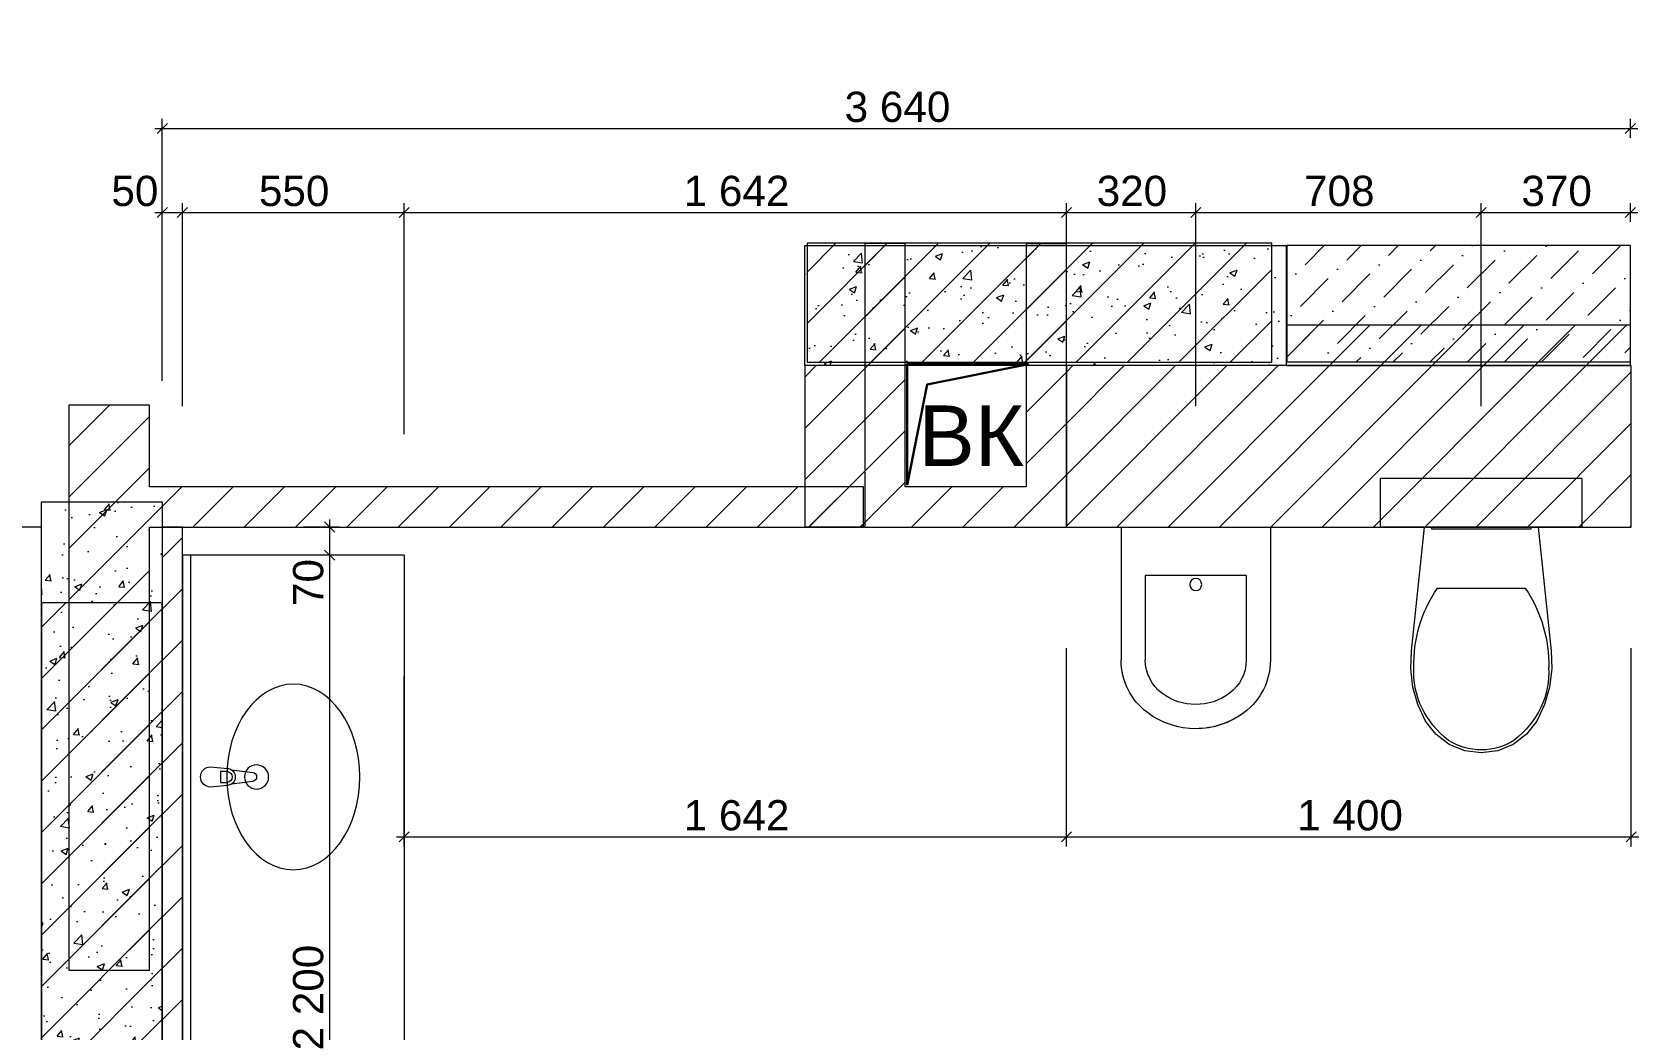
# Model space of a CAD drawing. Header units: millimetres. Extents: x 2336463 to 2579121, y 595385 to 778077.
# Drawn here: x 2538394 to 2542378, y 618503 to 620977 of the extents above; entities that cross this region are included whole.
import ezdxf

# ---------------------------------------------------------------- set-up
doc = ezdxf.new("R2010")
doc.units = ezdxf.units.MM
doc.header["$MEASUREMENT"] = 0
for name, color, linetype in [('+возводимые стены', 7, 'Continuous'), ('Интерьер - Мебель', 7, 'Continuous'), ('сит план', 7, 'Continuous')]:
    doc.layers.add(name, color=color, linetype=linetype)
for name, color, linetype, lineweight in [('+возводимые стены_Ном._пера__1', 7, 'Continuous', 13), ('+возводимые стены_Ном._пера__101', 252, 'Continuous', 5), ('Интерьер - Мебель_Ном._пера__1', 7, 'Continuous', 13), ('Конструктив - Стены Несущие_Ном._пера__1', 7, 'Continuous', 13), ('сит план_Ном._пера__1', 7, 'Continuous', 13), ('сит план_Ном._пера__21', 7, 'Continuous', 30)]:
    doc.layers.add(name, color=color, linetype=linetype, lineweight=lineweight)
for name, color, linetype, lineweight, true_color in [('+возводимые стены_Ном._пера__169', 7, 'Continuous', 5, 0x68b353), ('+возводимые стены_Ном._пера__242', 7, 'Continuous', 13, 0x1b55b5), ('Интерьер - Мебель_Ном._пера__242', 7, 'Continuous', 13, 0x1b55b5), ('Конструктив - Стены Несущие_Ном._пера__162', 7, 'Continuous', 5, 0xaaaaaa), ('сит план_Ном._пера__87', 7, 'Continuous', 20, 0x6a6a6a)]:
    doc.layers.add(name, color=color, linetype=linetype, lineweight=lineweight, true_color=true_color)
doc.styles.add('СГЕНЕРИР_СТИЛЬ_1', font='arial.ttf')
doc.dimstyles.new('СГЕНЕРИР_СТИЛЬ__1', dxfattribs={"dimtxt": 75, "dimasz": 23.75, "dimexe": 0.18, "dimexo": 300, "dimgap": 0, "dimtad": 1, "dimtih": 1, "dimtoh": 1, "dimdec": 0, "dimzin": 0, "dimdsep": 46, "dimtxsty": 'СГЕНЕРИР_СТИЛЬ_1', "dimblk": 'ARROWHEAD_6', "dimblk1": 'ARROWHEAD_6', "dimblk2": 'ARROWHEAD_6', "dimcen": 0.09, "dimclrd": 256, "dimclre": 256, "dimclrt": 256, "dimazin": 0, "dimtfac": 1, "dimtdec": 4, "dimtmove": 0, "dimatfit": 3, "dimfxl": 0, "dimtolj": 1, "dimtzin": 0, "dimarcsym": 0})
doc.dimstyles.new('СГЕНЕРИР_СТИЛЬ__2', dxfattribs={"dimtxt": 75, "dimasz": 23.75, "dimexe": 0.18, "dimexo": 300, "dimgap": 0, "dimtad": 1, "dimdec": 0, "dimzin": 0, "dimdsep": 46, "dimtxsty": 'СГЕНЕРИР_СТИЛЬ_1', "dimblk": 'ARROWHEAD_6', "dimblk1": 'ARROWHEAD_6', "dimblk2": 'ARROWHEAD_6', "dimcen": 0.09, "dimclrd": 256, "dimclre": 256, "dimclrt": 256, "dimazin": 0, "dimtfac": 1, "dimtdec": 4, "dimtmove": 0, "dimatfit": 3, "dimfxl": 0, "dimtolj": 1, "dimtzin": 0, "dimarcsym": 0})
pattern_1 = [(45, (2086872.015, 585813.69), (-63.639609, 63.639609), [])]
pattern_2 = [(50, (2086872.01, 585813.69), (-182.18467, 15.939086), [19.05, -209.55]), (355, (2086872.01, 585813.69), (-35.24342, 191.056845), [15.24, -167.640584]), (100.451445, (2086887.2, 585812.36), (146.94125, 175.11775), [16.19001, -178.090245]), (46.1842, (2086872.01, 585864.49), (-271.07904, 42.04233), [28.575, -314.325]), (96.63556, (2086894.6, 585860.98), (237.40413, 247.42612), [24.28502, -267.1356]), (351.18415, (2086872.01, 585864.49), (237.40413, 247.42612), [22.85997, -251.45973]), (21, (2086897.41, 585851.79), (-151.61439, 102.2652), [19.05, -209.55]), (326, (2086897.41, 585851.79), (61.80203, 184.187966), [15.24, -167.64]), (71.451445, (2086910.05, 585843.26), (213.41642, 81.92277), [16.19001, -178.08994]), (37.5, (2086872.015, 585813.686), (3.088603, 84.555039), [0, -165.608, 0, -170.18, 0, -168.275]), (7.5, (2086872.015, 585813.69), (66.819663, 100.180575), [0, -97.028, 0, -161.798, 0, -64.135]), (327.5, (2086815.37, 585813.686), (-135.590595, 5.728744), [0, -63.5, 0, -198.12, 0, -262.89]), (317.5, (2086789.97, 585813.69), (148.12918, 25.42649), [0, -82.55, 0, -131.572, 0, -186.69])]

# ---------------------------------------------------------------- blocks, each defined once
blk = doc.blocks.new('Стена_658', base_point=(2540316, 620453.1))
at = {"layer": 'сит план_Ном._пера__87', "linetype": 'Continuous', "lineweight": 20, "true_color": 0x6a6a6a}
h = blk.add_hatch(dxfattribs=at)
h.set_pattern_fill('Блоки_Бетонные_Эффективные', color=251, style=0, pattern_type=2)
h.set_pattern_definition(pattern_1)
h.paths.add_polyline_path([(2540316, 620158.1), (2541468.2, 620158.1), (2541468.2, 620453.1), (2540316, 620453.1)])
at = {"layer": 'сит план_Ном._пера__1', "color": 7, "linetype": 'Continuous', "lineweight": 13, "flags": 128}
for points in [[(2541468.2, 620453.1), (2540316, 620453.1)], [(2540316, 620453.1), (2540316, 620158.1)], [(2541468.2, 620158.1), (2541468.2, 620453.1)], [(2540316, 620158.1), (2541468.2, 620158.1)]]:
    blk.add_lwpolyline(points, dxfattribs=at)
blk = doc.blocks.new('Стена_659', base_point=(2540459.1, 620452.4))
at = {"layer": 'сит план_Ном._пера__87', "linetype": 'Continuous', "lineweight": 20, "true_color": 0x6a6a6a}
h = blk.add_hatch(dxfattribs=at)
h.set_pattern_fill('Блоки_Бетонные_Эффективные', color=251, style=0, pattern_type=2)
h.set_pattern_definition(pattern_1)
h.paths.add_polyline_path([(2540559.1, 619849.7), (2540559.1, 620452.4), (2540459.1, 620452.4), (2540459.1, 619849.7)])
h = blk.add_hatch(dxfattribs=at)
h.set_pattern_fill('Блоки_Бетонные_Эффективные', color=251, style=0, pattern_type=2)
h.set_pattern_definition(pattern_1)
h.paths.add_polyline_path([(2540559.1, 619849.7), (2540459.1, 619749.7), (2540559.1, 619749.7)])
h = blk.add_hatch(dxfattribs=at)
h.set_pattern_fill('Блоки_Бетонные_Эффективные', color=251, style=0, pattern_type=2)
h.set_pattern_definition(pattern_1)
h.paths.add_polyline_path([(2540559.1, 619849.7), (2540459.1, 619849.7), (2540459.1, 619749.7)])
at = {"layer": 'сит план_Ном._пера__1', "color": 7, "linetype": 'Continuous', "lineweight": 13, "flags": 128}
for points in [[(2540459.1, 620452.4), (2540459.1, 619749.7)], [(2540559.1, 620452.4), (2540459.1, 620452.4)], [(2540559.1, 619849.7), (2540559.1, 620452.4)], [(2540459.1, 619749.7), (2540559.1, 619749.7)]]:
    blk.add_lwpolyline(points, dxfattribs=at)
blk = doc.blocks.new('Стена_660', base_point=(2540459.1, 619749.7))
at = {"layer": 'сит план_Ном._пера__87', "linetype": 'Continuous', "lineweight": 20, "true_color": 0x6a6a6a}
h = blk.add_hatch(dxfattribs=at)
h.set_pattern_fill('Блоки_Бетонные_Эффективные', color=251, style=0, pattern_type=2)
h.set_pattern_definition(pattern_1)
h.paths.add_polyline_path([(2540559.1, 619749.7), (2540859.1, 619749.7), (2540859.1, 619849.7), (2540559.1, 619849.7)])
h = blk.add_hatch(dxfattribs=at)
h.set_pattern_fill('Блоки_Бетонные_Эффективные', color=251, style=0, pattern_type=2)
h.set_pattern_definition(pattern_1)
h.paths.add_polyline_path([(2540959.1, 619849.7), (2540859.1, 619849.7), (2540959.1, 619749.7)])
h = blk.add_hatch(dxfattribs=at)
h.set_pattern_fill('Блоки_Бетонные_Эффективные', color=251, style=0, pattern_type=2)
h.set_pattern_definition(pattern_1)
h.paths.add_polyline_path([(2540859.1, 619849.7), (2540859.1, 619749.7), (2540959.1, 619749.7)])
at = {"layer": 'сит план_Ном._пера__1', "color": 7, "linetype": 'Continuous', "lineweight": 13, "flags": 128}
for points in [[(2540859.1, 619849.7), (2540559.1, 619849.7)], [(2540959.1, 619749.7), (2540959.1, 619849.7)], [(2540559.1, 619749.7), (2540959.1, 619749.7)]]:
    blk.add_lwpolyline(points, dxfattribs=at)
blk = doc.blocks.new('Стена_661', base_point=(2540959.1, 619749.7))
at = {"layer": 'сит план_Ном._пера__87', "linetype": 'Continuous', "lineweight": 20, "true_color": 0x6a6a6a}
h = blk.add_hatch(dxfattribs=at)
h.set_pattern_fill('Блоки_Бетонные_Эффективные', color=251, style=0, pattern_type=2)
h.set_pattern_definition(pattern_1)
h.paths.add_polyline_path([(2540959.1, 619849.7), (2540959.1, 620452.4), (2540859.1, 620452.4), (2540859.1, 619849.7)])
at = {"layer": 'сит план_Ном._пера__1', "color": 7, "linetype": 'Continuous', "lineweight": 13, "flags": 128}
for points in [[(2540859.1, 620452.4), (2540959.1, 620452.4)], [(2540859.1, 620452.4), (2540859.1, 619849.7)], [(2540959.1, 619849.7), (2540959.1, 620452.4)]]:
    blk.add_lwpolyline(points, dxfattribs=at)
blk = doc.blocks.new('Стена_662', base_point=(2538417.2, 619562.1))
at = {"layer": 'сит план_Ном._пера__87', "linetype": 'Continuous', "lineweight": 20, "true_color": 0x6a6a6a}
h = blk.add_hatch(dxfattribs=at)
h.set_pattern_fill('Блоки_Бетонные_Эффективные', color=251, style=0, pattern_type=2)
h.set_pattern_definition(pattern_1)
h.paths.add_polyline_path([(2538717.2, 616294.3), (2538717.2, 619562.1), (2538417.2, 619562.1), (2538417.2, 616294.3)])
h = blk.add_hatch(dxfattribs=at)
h.set_pattern_fill('Блоки_Бетонные_Эффективные', color=251, style=0, pattern_type=2)
h.set_pattern_definition(pattern_1)
h.paths.add_polyline_path([(2538717.2, 616294.3), (2538417.2, 616184.3), (2538717.2, 616184.3)])
h = blk.add_hatch(dxfattribs=at)
h.set_pattern_fill('Блоки_Бетонные_Эффективные', color=251, style=0, pattern_type=2)
h.set_pattern_definition(pattern_1)
h.paths.add_polyline_path([(2538417.2, 616184.3), (2538717.2, 616294.3), (2538417.2, 616294.3)])
at = {"layer": '+возводимые стены_Ном._пера__1', "color": 7, "linetype": 'Continuous', "lineweight": 13, "flags": 128}
blk.add_lwpolyline([(2538417.2, 616184.3), (2538717.2, 616184.3)], dxfattribs=at)
at = {"layer": 'сит план_Ном._пера__1', "color": 7, "linetype": 'Continuous', "lineweight": 13, "flags": 128}
for points in [[(2538417.2, 619562.1), (2538417.2, 616184.3)], [(2538717.2, 619562.1), (2538417.2, 619562.1)], [(2538717.2, 616294.3), (2538717.2, 619562.1)]]:
    blk.add_lwpolyline(points, dxfattribs=at)
blk = doc.blocks.new('Стена_665', base_point=(2540455.8, 619749.7))
at = {"layer": '+возводимые стены_Ном._пера__169', "linetype": 'Continuous', "lineweight": 5, "true_color": 0x68b353}
h = blk.add_hatch(dxfattribs=at)
h.set_pattern_fill('Блоки_Бетонные_Эффективные', color=85, style=0, pattern_type=2)
h.set_pattern_definition(pattern_1)
h.paths.add_polyline_path([(2540455.8, 619849.7), (2538685.1, 619849.7), (2538685.1, 619749.7), (2540455.8, 619749.7)])
at = {"layer": '+возводимые стены_Ном._пера__101', "color": 252, "linetype": 'Continuous', "lineweight": 5, "flags": 128}
for points in [[(2540455.8, 619849.7), (2538685.1, 619849.7)], [(2540455.8, 619749.7), (2540455.8, 619849.7)], [(2538685.1, 619749.7), (2540455.8, 619749.7)]]:
    blk.add_lwpolyline(points, dxfattribs=at)
blk = doc.blocks.new('Стена_666', base_point=(2538485.1, 620052.2))
at = {"layer": 'сит план_Ном._пера__87', "linetype": 'Continuous', "lineweight": 20, "true_color": 0x6a6a6a}
h = blk.add_hatch(dxfattribs=at)
h.set_pattern_fill('Блоки_Бетонные_Эффективные', color=251, style=0, pattern_type=2)
h.set_pattern_definition(pattern_1)
h.paths.add_polyline_path([(2538485.1, 620052.2), (2538485.1, 618650.7), (2538685.1, 618650.7), (2538685.1, 620052.2)])
at = {"layer": 'сит план_Ном._пера__1', "color": 7, "linetype": 'Continuous', "lineweight": 13, "flags": 128}
for points in [[(2538485.1, 620052.2), (2538485.1, 618650.7)], [(2538685.1, 620052.2), (2538485.1, 620052.2)], [(2538685.1, 619849.7), (2538685.1, 620052.2)], [(2538685.1, 618650.7), (2538685.1, 619749.7)], [(2538485.1, 618650.7), (2538685.1, 618650.7)]]:
    blk.add_lwpolyline(points, dxfattribs=at)
blk = doc.blocks.new('Стена_667', base_point=(2540309.9, 620149.8))
at = {"layer": '+возводимые стены_Ном._пера__169', "linetype": 'Continuous', "lineweight": 5, "true_color": 0x68b353}
h = blk.add_hatch(dxfattribs=at)
h.set_pattern_fill('Блоки_Бетонные_Эффективные', color=85, style=0, pattern_type=2)
h.set_pattern_definition(pattern_1)
h.paths.add_polyline_path([(2540309.9, 620149.8), (2540309.9, 619749.9), (2540459.9, 619749.9), (2540459.9, 620149.8)])
at = {"layer": '+возводимые стены_Ном._пера__101', "color": 252, "linetype": 'Continuous', "lineweight": 5, "flags": 128}
for points in [[(2540309.9, 620149.8), (2540309.9, 619749.9)], [(2540459.9, 620149.8), (2540309.9, 620149.8)], [(2540459.9, 619749.9), (2540459.9, 620149.8)], [(2540309.9, 619749.9), (2540459.9, 619749.9)]]:
    blk.add_lwpolyline(points, dxfattribs=at)
blk = doc.blocks.new('Стена_668', base_point=(2541503.8, 620149.8))
at = {"layer": '+возводимые стены_Ном._пера__169', "linetype": 'Continuous', "lineweight": 5, "true_color": 0x68b353}
h = blk.add_hatch(dxfattribs=at)
h.set_pattern_fill('Блоки_Бетонные_Эффективные', color=85, style=0, pattern_type=2)
h.set_pattern_definition(pattern_1)
h.paths.add_polyline_path([(2541503.8, 620149.8), (2542357.1, 620149.8), (2542357.1, 620249.8), (2541503.8, 620249.8)])
at = {"layer": '+возводимые стены_Ном._пера__101', "color": 252, "linetype": 'Continuous', "lineweight": 5, "flags": 128}
for points in [[(2542357.1, 620249.8), (2541503.8, 620249.8)], [(2541503.8, 620249.8), (2541503.8, 620149.8)], [(2542357.1, 620149.8), (2542357.1, 620249.8)], [(2541503.8, 620149.8), (2542357.1, 620149.8)]]:
    blk.add_lwpolyline(points, dxfattribs=at)
blk = doc.blocks.new('Унитаз 25')
at = {"layer": 'Интерьер - Мебель_Ном._пера__1', "color": 7, "linetype": 'Continuous', "lineweight": 13}
for p, q in [((-250, 120), (250, 120)), ((-250, 0), (-250, 120)), ((250, 0), (250, 120)), ((-250, 0), (250, 0)), ((0, -151.4), (-108.9, -151.4)), ((108.9, -151.4), (0, -151.4))]:
    blk.add_line(p, q, dxfattribs=at)
at = {"layer": 'Интерьер - Мебель_Ном._пера__1', "color": 7, "linetype": 'Continuous', "lineweight": 13, "flags": 128}
for points in [[(-169.4, -396.7), (-157, -440.3), (-138, -481.3), (-112.4, -513.9), (-79.4, -538.8), (-41, -554.6), (0, -560), (41, -554.6), (79.4, -538.8), (112.4, -513.9), (138, -481.3), (157, -440.3), (169.4, -396.7), (174.9, -351.8), (173.3, -306.6), (141, 0), (-141, 0), (-173.3, -306.6), (-174.9, -351.8)], [(123, 0), (-123, 0), (-123, -5), (123, -5)]]:
    blk.add_lwpolyline(points, close=True, dxfattribs=at)
at = {"layer": 'Интерьер - Мебель_Ном._пера__1', "color": 7, "linetype": 'Continuous', "lineweight": 13}
for centre, major_axis, start_param, end_param in [((258.1, -339.4), (425.3, 0), 2.612188, 3.165208), ((-258.1, -339.4), (425.3, 0), 6.259567, 6.812588), ((89.5, -360.8), (256.9, 0), 3.085861, 3.98645), ((-89.5, -360.8), (256.9, 0), 5.438324, 6.338913), ((0.8, -431.2), (138.5, 0), 4.079884, 4.706528), ((-0.8, -431.2), (138.5, 0), 4.71825, 5.344894)]:
    blk.add_ellipse(centre, major_axis=major_axis, ratio=0.875546, start_param=start_param, end_param=end_param, dxfattribs=at)
blk = doc.blocks.new('Панель с Несколькими Умывальниками 25')
at = {"layer": 'Интерьер - Мебель_Ном._пера__1', "color": 7, "linetype": 'Continuous', "lineweight": 13}
for p, q in [((-1100, 0), (1100, 0)), ((-1100, -550), (-1100, 0)), ((1100, -550), (1100, 0)), ((-1100, -20), (1100, -20)), ((-563.6, -109.8), (-563.6, -94.9)), ((-563.6, -94.9), (-536.4, -94.9)), ((-536.4, -94.9), (-536.4, -109.8)), ((536.4, -109.8), (536.4, -94.9)), ((536.4, -94.9), (563.6, -94.9)), ((563.6, -94.9), (563.6, -109.8)), ((-1100, -550), (1100, -550))]:
    blk.add_line(p, q, dxfattribs=at)
at = {"layer": 'Интерьер - Мебель_Ном._пера__1', "color": 7, "linetype": 'Continuous', "lineweight": 13, "flags": 128}
for points in [[(-575, -70), (-571, -112, 0.12102), (-567.7, -121.5), (-561.1, -174.4, 0.882566), (-538.9, -174.4), (-532.3, -121.5, 0.12102), (-529, -112), (-525, -70, 1)], [(525, -70), (529, -112, 0.12102), (532.3, -121.5), (538.9, -174.4, 0.882566), (561.1, -174.4), (567.7, -121.5, 0.12102), (571, -112), (575, -70, 1)]]:
    blk.add_lwpolyline(points, format="xyb", close=True, dxfattribs=at)
at = {"layer": 'Интерьер - Мебель_Ном._пера__1', "color": 7, "linetype": 'Continuous', "lineweight": 13}
for centre in [(-550, -183.9), (550, -183.9)]:
    blk.add_circle(centre, 30, dxfattribs=at)
for centre, radius, start, end in [((-550, -109.8), 13.6, 180, 0), ((550, -109.8), 13.6, 180, 0), ((-550, -110.1), 21.1, 212.771, 327.229), ((550, -110.1), 21.1, 212.771, 327.229)]:
    blk.add_arc(centre, radius, start, end, dxfattribs=at)
for centre in [(-550, -275), (550, -275)]:
    blk.add_ellipse(centre, major_axis=(230, 0), ratio=0.717391, dxfattribs=at)
blk = doc.blocks.new('Биде 25')
at = {"layer": 'Интерьер - Мебель_Ном._пера__1', "color": 7, "linetype": 'Continuous', "lineweight": 13}
for p, q in [((185, 0), (-185, 0)), ((185, 0), (185, -330)), ((-185, 0), (-185, -330)), ((-125, -120), (-125, -330)), ((-125, -120), (125, -120)), ((125, -120), (125, -330))]:
    blk.add_line(p, q, dxfattribs=at)
blk.add_circle((0, -142.5), 15, dxfattribs=at)
for centre, radius, start, end in [((-22.5, -330), 162.5, 180, 233.1301), ((-22.5, -330), 162.5, 180, 233.1301), ((-22.5, -330), 102.5, 180, 233.1301), ((22.5, -330), 102.5, 306.8699, 0), ((22.5, -330), 162.5, 306.8699, 0), ((0, -300), 140, 233.1301, 306.8699), ((0, -300), 200, 233.1301, 306.8699), ((0, -300), 200, 233.1301, 270)]:
    blk.add_arc(centre, radius, start, end, dxfattribs=at)
blk = doc.blocks.new('*D3407', base_point=(2086872, 585813.7))
at = {"layer": 'Интерьер - Мебель_Ном._пера__242', "color": 152, "linetype": 'Continuous', "lineweight": 13, "true_color": 0x1b55b5}
for p, q in [((2538067.8, 619737.2), (2538042.8, 619762.2)), ((2538055.3, 619749.7), (2538055.3, 619768.4)), ((2538417.2, 619749.7), (2538031.9, 619749.7)), ((2538055.3, 616294.3), (2538055.3, 619749.7)), ((2538042.8, 616306.8), (2538067.8, 616281.8)), ((2538417.2, 616294.3), (2538031.9, 616294.3)), ((2538055.3, 616275.5), (2538055.3, 616294.3))]:
    blk.add_line(p, q, dxfattribs=at)
at = {"layer": 'Интерьер - Мебель_Ном._пера__242', "color": 152, "lineweight": 13, "true_color": 0x1b55b5, "insert": (2538040.3, 617893.7), "char_height": 75, "attachment_point": 7, "rotation": 90, "style": 'СГЕНЕРИР_СТИЛЬ_1'}
blk.add_mtext('\\A1;{\\pql;\\fArial|b0|i0|c204|p38;3\xa0455}', dxfattribs=at)
blk = doc.blocks.new('ARROWHEAD_6')
at = {"color": 0, "linetype": 'Continuous', "lineweight": 0}
for p, q in [((0, 0), (-1, 0)), ((-0.5, -0.5), (0.5, 0.5))]:
    blk.add_line(p, q, dxfattribs=at)
blk = doc.blocks.new('*D3411', base_point=(2086872, 585813.7))
at = {"layer": 'Интерьер - Мебель_Ном._пера__242', "color": 152, "linetype": 'Continuous', "lineweight": 13, "true_color": 0x1b55b5}
for p, q in [((2539119.7, 619692.6), (2539144.7, 619667.6)), ((2539155.6, 619680.1), (2539108.7, 619680.1)), ((2539132.2, 617480.1), (2539132.2, 619680.1)), ((2539119.7, 617492.6), (2539144.7, 617467.6)), ((2539155.6, 617480.1), (2539108.7, 617480.1))]:
    blk.add_line(p, q, dxfattribs=at)
at = {"layer": 'Интерьер - Мебель_Ном._пера__242', "color": 152, "lineweight": 13, "true_color": 0x1b55b5, "char_height": 75, "attachment_point": 7, "rotation": 90, "style": 'СГЕНЕРИР_СТИЛЬ_1'}
for s, insert in [('\\A1;{\\pql;\\fArial|b0|i0|c204|p38;70}', (2539117.2, 619553.8)), ('\\A1;{\\pql;\\fArial|b0|i0|c204|p38;2\xa0200}', (2539117.2, 618451.9)), ('\\A1;{\\pql;\\fArial|b0|i0|c204|p38;76}', (2539117.2, 617492.6))]:
    blk.add_mtext(s, dxfattribs=dict(at, insert=insert))
blk = doc.blocks.new('*D3412', base_point=(2086872, 585813.7))
at = {"layer": 'Интерьер - Мебель_Ном._пера__242', "color": 152, "linetype": 'Continuous', "lineweight": 13, "true_color": 0x1b55b5}
for p, q in [((2539144.7, 619737.2), (2539119.7, 619762.2)), ((2539132.2, 619749.7), (2539132.2, 619768.4)), ((2539155.6, 619749.7), (2539066.9, 619749.7)), ((2539132.2, 619680.1), (2539132.2, 619749.7)), ((2539119.7, 619692.6), (2539144.7, 619667.6)), ((2539155.6, 619680.1), (2539108.7, 619680.1))]:
    blk.add_line(p, q, dxfattribs=at)
blk = doc.blocks.new('*D3413', base_point=(2086872, 585813.7))
at = {"layer": 'Интерьер - Мебель_Ном._пера__242', "color": 152, "linetype": 'Continuous', "lineweight": 13, "true_color": 0x1b55b5}
for p, q in [((2538698.5, 620529.5), (2538717.2, 620529.5)), ((2538729.7, 620542), (2538704.7, 620517)), ((2538717.2, 620112.3), (2538717.2, 620552.9)), ((2538717.2, 620529.5), (2538766.9, 620529.5)), ((2538779.4, 620542), (2538754.4, 620517)), ((2538766.9, 620049.7), (2538766.9, 620552.9))]:
    blk.add_line(p, q, dxfattribs=at)
at = {"layer": 'Интерьер - Мебель_Ном._пера__242', "color": 152, "lineweight": 13, "true_color": 0x1b55b5, "insert": (2538590.9, 620544.5), "char_height": 75, "attachment_point": 7, "style": 'СГЕНЕРИР_СТИЛЬ_1'}
blk.add_mtext('\\A1;{\\pql;\\fArial|b0|i0|c204|p38;50}', dxfattribs=at)
blk = doc.blocks.new('*D3414', base_point=(2086872, 585813.7))
at = {"layer": 'Интерьер - Мебель_Ном._пера__242', "color": 152, "linetype": 'Continuous', "lineweight": 13, "true_color": 0x1b55b5}
for p, q in [((2538779.4, 620542), (2538754.4, 620517)), ((2538766.9, 620049.7), (2538766.9, 620552.9)), ((2538766.9, 620529.5), (2539316.9, 620529.5)), ((2539329.4, 620542), (2539304.4, 620517)), ((2539316.9, 619980.1), (2539316.9, 620552.9))]:
    blk.add_line(p, q, dxfattribs=at)
at = {"layer": 'Интерьер - Мебель_Ном._пера__242', "color": 152, "lineweight": 13, "true_color": 0x1b55b5, "insert": (2538956.6, 620544.5), "char_height": 75, "attachment_point": 7, "style": 'СГЕНЕРИР_СТИЛЬ_1'}
blk.add_mtext('\\A1;{\\pql;\\fArial|b0|i0|c204|p38;550}', dxfattribs=at)
blk = doc.blocks.new('*D3415', base_point=(2086872, 585813.7))
at = {"layer": 'Интерьер - Мебель_Ном._пера__242', "color": 152, "linetype": 'Continuous', "lineweight": 13, "true_color": 0x1b55b5}
for p, q in [((2539329.4, 620542), (2539304.4, 620517)), ((2539316.9, 619980.1), (2539316.9, 620552.9)), ((2539316.9, 620529.5), (2540959.1, 620529.5)), ((2540971.6, 620542), (2540946.6, 620517)), ((2540959.1, 620049.7), (2540959.1, 620552.9))]:
    blk.add_line(p, q, dxfattribs=at)
at = {"layer": 'Интерьер - Мебель_Ном._пера__242', "color": 152, "lineweight": 13, "true_color": 0x1b55b5, "insert": (2540009.8, 620544.5), "char_height": 75, "attachment_point": 7, "style": 'СГЕНЕРИР_СТИЛЬ_1'}
blk.add_mtext('\\A1;{\\pql;\\fArial|b0|i0|c204|p38;1\xa0642}', dxfattribs=at)
blk = doc.blocks.new('*D3416', base_point=(2086872, 585813.7))
at = {"layer": 'Интерьер - Мебель_Ном._пера__242', "color": 152, "linetype": 'Continuous', "lineweight": 13, "true_color": 0x1b55b5}
for p, q in [((2540971.6, 620542), (2540946.6, 620517)), ((2540959.1, 620049.7), (2540959.1, 620552.9)), ((2540959.1, 620529.5), (2541279.5, 620529.5)), ((2541292, 620542), (2541267, 620517)), ((2541279.5, 620049.7), (2541279.5, 620552.9))]:
    blk.add_line(p, q, dxfattribs=at)
at = {"layer": 'Интерьер - Мебель_Ном._пера__242', "color": 152, "lineweight": 13, "true_color": 0x1b55b5, "insert": (2541033.9, 620544.5), "char_height": 75, "attachment_point": 7, "style": 'СГЕНЕРИР_СТИЛЬ_1'}
blk.add_mtext('\\A1;{\\pql;\\fArial|b0|i0|c204|p38;320}', dxfattribs=at)
blk = doc.blocks.new('*D3417', base_point=(2086872, 585813.7))
at = {"layer": 'Интерьер - Мебель_Ном._пера__242', "color": 152, "linetype": 'Continuous', "lineweight": 13, "true_color": 0x1b55b5}
for p, q in [((2541292, 620542), (2541267, 620517)), ((2541279.5, 620049.7), (2541279.5, 620552.9)), ((2541279.5, 620529.5), (2541987.5, 620529.5)), ((2542000, 620542), (2541975, 620517)), ((2541987.5, 620049.7), (2541987.5, 620552.9))]:
    blk.add_line(p, q, dxfattribs=at)
at = {"layer": 'Интерьер - Мебель_Ном._пера__242', "color": 152, "lineweight": 13, "true_color": 0x1b55b5, "insert": (2541548.1, 620544.5), "char_height": 75, "attachment_point": 7, "style": 'СГЕНЕРИР_СТИЛЬ_1'}
blk.add_mtext('\\A1;{\\pql;\\fArial|b0|i0|c204|p38;708}', dxfattribs=at)
blk = doc.blocks.new('*D3418', base_point=(2086872, 585813.7))
at = {"layer": 'Интерьер - Мебель_Ном._пера__242', "color": 152, "linetype": 'Continuous', "lineweight": 13, "true_color": 0x1b55b5}
for p, q in [((2542000, 620542), (2541975, 620517)), ((2541987.5, 620049.7), (2541987.5, 620552.9)), ((2541987.5, 620529.5), (2542357.1, 620529.5)), ((2542344.6, 620517), (2542369.6, 620542)), ((2542357.1, 620506), (2542357.1, 620552.9)), ((2542357.1, 620529.5), (2542375.8, 620529.5))]:
    blk.add_line(p, q, dxfattribs=at)
at = {"layer": 'Интерьер - Мебель_Ном._пера__242', "color": 152, "lineweight": 13, "true_color": 0x1b55b5, "insert": (2542086.9, 620544.5), "char_height": 75, "attachment_point": 7, "style": 'СГЕНЕРИР_СТИЛЬ_1'}
blk.add_mtext('\\A1;{\\pql;\\fArial|b0|i0|c204|p38;370}', dxfattribs=at)
blk = doc.blocks.new('*D3419', base_point=(2086872, 585813.7))
at = {"layer": 'Интерьер - Мебель_Ном._пера__242', "color": 152, "linetype": 'Continuous', "lineweight": 13, "true_color": 0x1b55b5}
for p, q in [((2540959.1, 618958), (2540959.1, 619449.7)), ((2539316.9, 618958), (2539316.9, 619380.1)), ((2539298.2, 618981.5), (2539316.9, 618981.5)), ((2539329.4, 618994), (2539304.4, 618969)), ((2539316.9, 618981.5), (2540959.1, 618981.5)), ((2540971.6, 618994), (2540946.6, 618969))]:
    blk.add_line(p, q, dxfattribs=at)
at = {"layer": 'Интерьер - Мебель_Ном._пера__242', "color": 152, "lineweight": 13, "true_color": 0x1b55b5, "insert": (2540009.8, 618996.5), "char_height": 75, "attachment_point": 7, "style": 'СГЕНЕРИР_СТИЛЬ_1'}
blk.add_mtext('\\A1;{\\pql;\\fArial|b0|i0|c204|p38;1\xa0642}', dxfattribs=at)
blk = doc.blocks.new('*D3420', base_point=(2086872, 585813.7))
at = {"layer": 'Интерьер - Мебель_Ном._пера__242', "color": 152, "linetype": 'Continuous', "lineweight": 13, "true_color": 0x1b55b5}
for p, q in [((2540959.1, 618958), (2540959.1, 619449.7)), ((2542359.4, 618958), (2542359.4, 619449.7)), ((2540971.6, 618994), (2540946.6, 618969)), ((2540959.1, 618981.5), (2542359.4, 618981.5)), ((2542346.9, 618969), (2542371.9, 618994)), ((2542359.4, 618981.5), (2542378.2, 618981.5))]:
    blk.add_line(p, q, dxfattribs=at)
at = {"layer": 'Интерьер - Мебель_Ном._пера__242', "color": 152, "lineweight": 13, "true_color": 0x1b55b5, "insert": (2541531, 618996.5), "char_height": 75, "attachment_point": 7, "style": 'СГЕНЕРИР_СТИЛЬ_1'}
blk.add_mtext('\\A1;{\\pql;\\fArial|b0|i0|c204|p38;1\xa0400}', dxfattribs=at)
blk = doc.blocks.new('*D3421', base_point=(2086872, 585813.7))
at = {"layer": 'Интерьер - Мебель_Ном._пера__242', "color": 152, "linetype": 'Continuous', "lineweight": 13, "true_color": 0x1b55b5}
for p, q in [((2538717.2, 620112.3), (2538717.2, 620761.4)), ((2542357.1, 620714.6), (2542357.1, 620761.4)), ((2538698.5, 620738), (2538717.2, 620738)), ((2538729.7, 620750.5), (2538704.7, 620725.5)), ((2538717.2, 620738), (2542357.1, 620738)), ((2542344.6, 620725.5), (2542369.6, 620750.5)), ((2542357.1, 620738), (2542375.8, 620738))]:
    blk.add_line(p, q, dxfattribs=at)
at = {"layer": 'Интерьер - Мебель_Ном._пера__242', "color": 152, "lineweight": 13, "true_color": 0x1b55b5, "insert": (2540408.9, 620753), "char_height": 75, "attachment_point": 7, "style": 'СГЕНЕРИР_СТИЛЬ_1'}
blk.add_mtext('\\A1;{\\pql;\\fArial|b0|i0|c204|p38;3\xa0640}', dxfattribs=at)

msp = doc.modelspace()

# ---------------------------------------------------------------- hatches: boundary and pattern name
at = {"layer": '+возводимые стены_Ном._пера__242', "linetype": 'Continuous', "lineweight": 13, "true_color": 0x1b55b5}
h = msp.add_hatch(dxfattribs=at)
h.set_pattern_fill('Блоки_Бетонные_Эффективные', color=152, style=0, pattern_type=2)
h.set_pattern_definition(pattern_1)
h.paths.add_polyline_path([(2540959.1, 619749.7), (2542359.4, 619749.7), (2542359.4, 620149.8), (2540959.1, 620149.8)])
h = msp.add_hatch(dxfattribs=at)
h.set_pattern_fill('Блоки_Бетонные_Эффективные', color=152, style=0, pattern_type=2)
h.set_pattern_definition(pattern_1)
h.paths.add_polyline_path([(2538716.9, 617403.7), (2538766.9, 617403.7), (2538766.9, 619749.7), (2538716.9, 619749.7)])
at = {"layer": 'Конструктив - Стены Несущие_Ном._пера__162', "linetype": 'Continuous', "lineweight": 5, "true_color": 0xaaaaaa}
h = msp.add_hatch(dxfattribs=at)
h.set_pattern_fill('Бетон_01', color=253, style=0, pattern_type=2)
h.set_pattern_definition([(45, (2086872.01, 585813.69), (-91.92388, 91.92388), [97.499996, -32.499999, 0, -32.499999]), (45, (2086883.5, 585917.1), (-91.92388, 91.92388), [97.499996, -32.499999, 0, -32.499999])])
h.paths.add_polyline_path([(2542357.1, 620447.4), (2541505.4, 620447.4), (2541505.4, 620159), (2542357.1, 620159)])
at = {"layer": 'сит план_Ном._пера__1', "linetype": 'Continuous', "lineweight": 13}
h = msp.add_hatch(dxfattribs=at)
h.set_pattern_fill('AR_CONC', style=0, pattern_type=2)
h.set_pattern_definition(pattern_2)
h.paths.add_polyline_path([(2540309.9, 620447.4), (2541503.8, 620447.4), (2541503.8, 620149.8), (2540309.9, 620149.8)])
h = msp.add_hatch(dxfattribs=at)
h.set_pattern_fill('AR_CONC', style=0, pattern_type=2)
h.set_pattern_definition(pattern_2)
h.paths.add_polyline_path([(2538417.2, 619812.3), (2538717.2, 619812.3), (2538717.2, 616184.3), (2538417.2, 616184.3)])

# ---------------------------------------------------------------- linework, layer by layer
at = {"layer": '+возводимые стены_Ном._пера__1', "color": 7, "linetype": 'Continuous', "lineweight": 13, "flags": 128}
for points in [[(2540959.1, 619749.7), (2542359.4, 619749.7), (2542359.4, 620149.8), (2540959.1, 620149.8)], [(2538716.9, 617403.7), (2538766.9, 617403.7), (2538766.9, 619749.7), (2538716.9, 619749.7)]]:
    msp.add_lwpolyline(points, close=True, dxfattribs=at)
at = {"layer": 'Конструктив - Стены Несущие_Ном._пера__1', "color": 7, "linetype": 'Continuous', "lineweight": 13, "flags": 128}
msp.add_lwpolyline([(2542357.1, 620447.4), (2541505.4, 620447.4), (2541505.4, 620159), (2542357.1, 620159)], close=True, dxfattribs=at)
at = {"layer": 'сит план_Ном._пера__1', "color": 7, "linetype": 'Continuous', "lineweight": 13, "flags": 128}
for points in [[(2540309.9, 620447.4), (2541503.8, 620447.4), (2541503.8, 620149.8), (2540309.9, 620149.8)], [(2538417.2, 619812.3), (2538717.2, 619812.3), (2538717.2, 616184.3), (2538417.2, 616184.3)]]:
    msp.add_lwpolyline(points, close=True, dxfattribs=at)
at = {"layer": 'сит план_Ном._пера__21', "color": 7, "linetype": 'Continuous', "lineweight": 30, "flags": 128}
msp.add_lwpolyline([(2540563.6, 619853.1), (2540613.6, 620103.1), (2540864.6, 620153.1), (2540563.6, 620153.1)], close=True, dxfattribs=at)

# ---------------------------------------------------------------- block references
at = {"layer": '+возводимые стены', "color": 252, "lineweight": 5}
for name, p in [('Стена_668', (2541503.8, 620149.8)), ('Стена_667', (2540309.9, 620149.8)), ('Стена_665', (2540455.8, 619749.7))]:
    msp.add_blockref(name, p, dxfattribs=at)
at = {"layer": 'Интерьер - Мебель_Ном._пера__1', "color": 7, "linetype": 'Continuous', "lineweight": 13, "xscale": -1, "zscale": 1000}
for name, p in [('Унитаз 25', (2541987.5, 619749.7)), ('Биде 25', (2541279.5, 619749.7))]:
    msp.add_blockref(name, p, dxfattribs=at)
at = {"layer": 'Интерьер - Мебель_Ном._пера__1', "color": 7, "linetype": 'Continuous', "lineweight": 13, "xscale": -1, "zscale": 1000, "rotation": 90}
msp.add_blockref('Панель с Несколькими Умывальниками 25', (2538766.9, 618580.1), dxfattribs=at)
at = {"layer": 'сит план', "color": 7, "lineweight": 13}
for name, p in [('Стена_658', (2540316, 620453.1)), ('Стена_659', (2540459.1, 620452.4)), ('Стена_661', (2540959.1, 619749.7)), ('Стена_666', (2538485.1, 620052.2)), ('Стена_660', (2540459.1, 619749.7)), ('Стена_662', (2538417.2, 619562.1))]:
    msp.add_blockref(name, p, dxfattribs=at)

# ---------------------------------------------------------------- texts
at = {"layer": 'сит план_Ном._пера__1', "color": 7, "linetype": 'Continuous', "lineweight": 13, "insert": (2540591.8, 620051.1), "char_height": 150, "attachment_point": 1, "style": 'СГЕНЕРИР_СТИЛЬ_1'}
msp.add_mtext('\\A1;{\\pql;\\fArial|b0|i0|c204|p38;ВК}', dxfattribs=at)

# ---------------------------------------------------------------- dimensions: what is measured, and where the dimension line sits
at = {"layer": 'Интерьер - Мебель', "color": 152, "linetype": 'Continuous', "lineweight": 13, "true_color": 0x1b55b5}
for base, p1, p2, picture, middle in [((2542357.1, 620738), (2538717.2, 619812.3), (2542357.1, 620447.4), '*D3421', (2540537.7, 620790.5)), ((2540959.1, 620529.5), (2539316.9, 619680.1), (2540959.1, 619749.7), '*D3415', (2540138.6, 620582)), ((2538766.9, 620529.5), (2538717.2, 619812.3), (2538766.9, 619749.7), '*D3413', (2538648.1, 620582)), ((2539316.9, 620529.5), (2538766.9, 619749.7), (2539316.9, 619680.1), '*D3414', (2539042.3, 620582)), ((2541279.5, 620529.5), (2540959.1, 619749.7), (2541279.5, 619749.7), '*D3416', (2541119.7, 620582)), ((2541987.5, 620529.5), (2541279.5, 619749.7), (2541987.5, 619749.7), '*D3417', (2541633.8, 620582)), ((2542357.1, 620529.5), (2541987.5, 619749.7), (2542357.1, 620447.4), '*D3418', (2542172.7, 620582)), ((2540959.1, 618981.5), (2539316.9, 619680.1), (2540959.1, 619749.7), '*D3419', (2540138.6, 619034)), ((2542359.4, 618981.5), (2540959.1, 619749.7), (2542359.4, 619749.7), '*D3420', (2541659.9, 619034))]:
    dim = msp.add_linear_dim(base=base, p1=p1, p2=p2, dimstyle='СГЕНЕРИР_СТИЛЬ__1', dxfattribs=at)
    dim.commit()
    dim.dimension.update_dxf_attribs({"geometry": picture, "text_midpoint": middle, "dimtype": 160})
for base, p1, p2, picture, middle in [((2538055.3, 619749.7), (2538717.2, 616294.3), (2538717.2, 619749.7), '*D3407', (2538002.8, 618022.6)), ((2539132.2, 619749.7), (2539316.9, 619680.1), (2538766.9, 619749.7), '*D3412', (2539079.7, 619610.9)), ((2539132.2, 619680.1), (2539316.9, 617480.1), (2539316.9, 619680.1), '*D3411', (2539079.7, 618580.7))]:
    dim = msp.add_linear_dim(base=base, p1=p1, p2=p2, angle=90, dimstyle='СГЕНЕРИР_СТИЛЬ__2', dxfattribs=at)
    dim.commit()
    dim.dimension.update_dxf_attribs({"geometry": picture, "text_midpoint": middle, "dimtype": 160, "text_rotation": 90})

doc.saveas('drawing.dxf')
